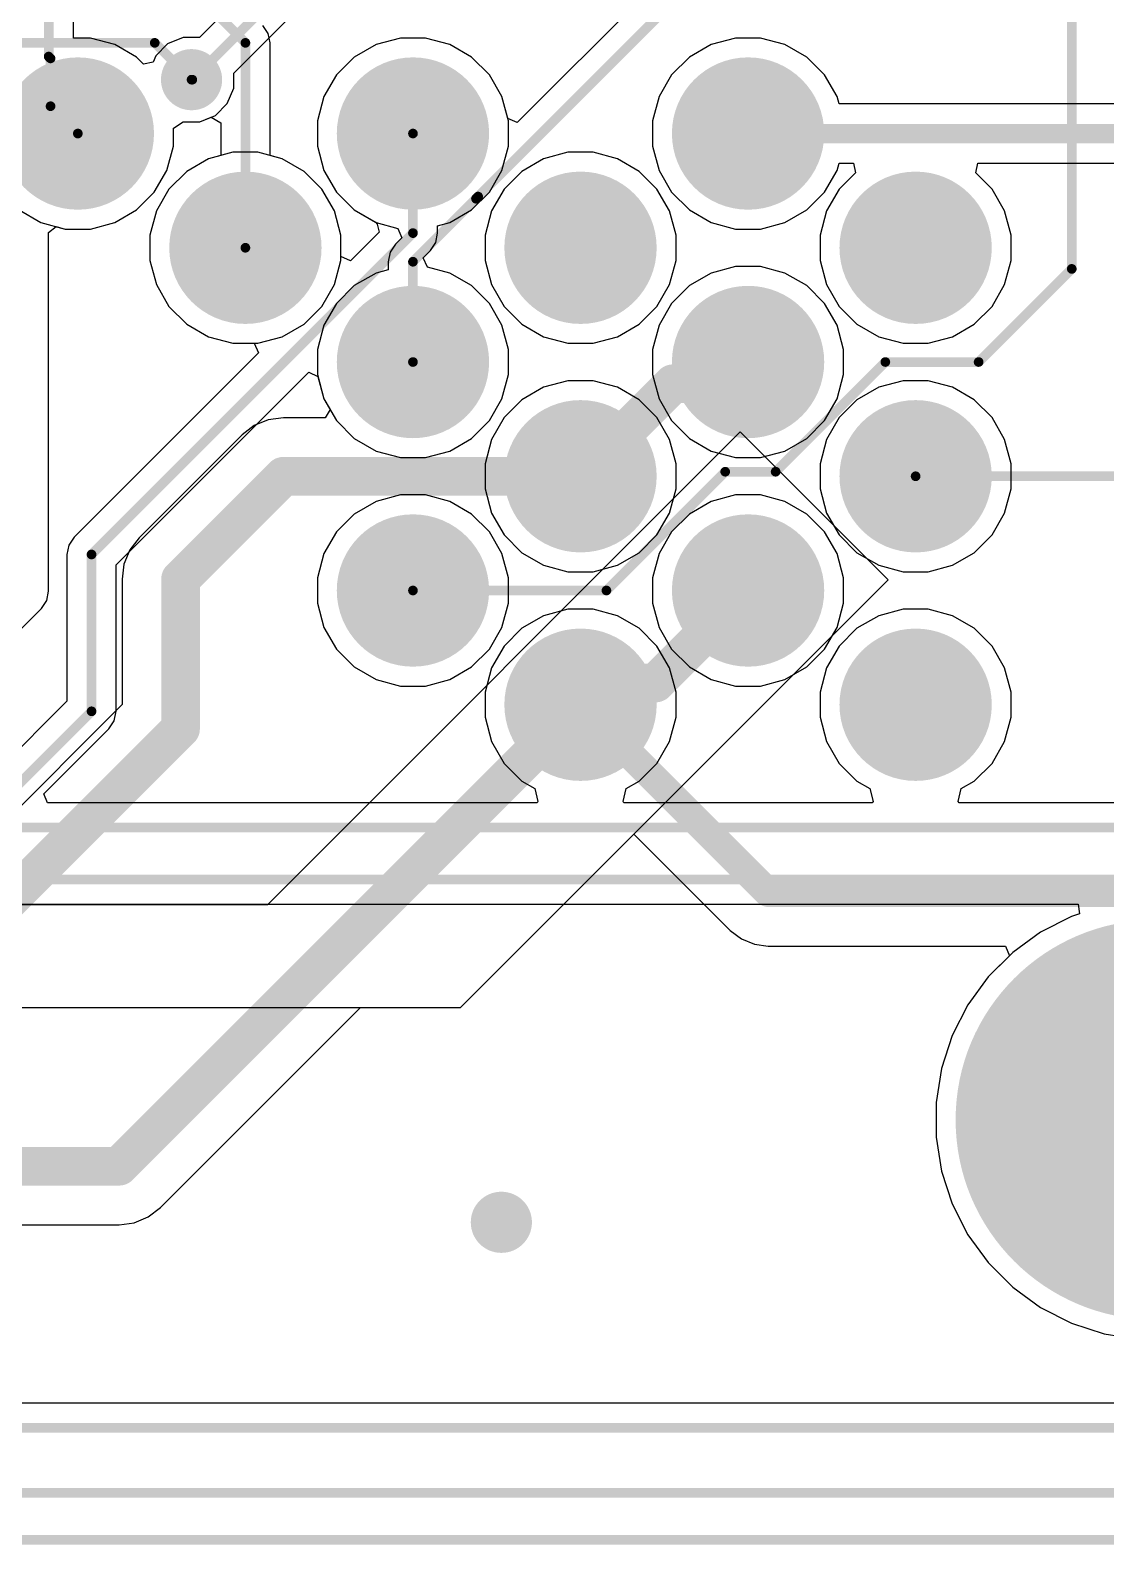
# Model space of a CAD drawing. Header units: millimetres. Extents: x -0.36 to 5.33, y -0.63 to 3.45.
# Drawn here: x 2.12 to 2.676, y 0.149 to 0.932 of the extents above; entities that cross this region are included whole.
import ezdxf

# ---------------------------------------------------------------- set-up
doc = ezdxf.new("R2010")
doc.units = ezdxf.units.MM
doc.header["$MEASUREMENT"] = 0
for name, color, linetype in [('BottomLayer', 5, 'Continuous'), ('BottomSolder', 6, 'Continuous'), ('MultiLayer', 9, 'Continuous'), ('PadHoleLayer', 156, 'Continuous'), ('TopLayer', 1, 'Continuous'), ('TopSolder', 216, 'Continuous'), ('ViaHoleLayer', 16, 'Continuous')]:
    doc.layers.add(name, color=color, linetype=linetype)

# ---------------------------------------------------------------- blocks, each defined once
blk = doc.blocks.new('1_1376430_8_1')
at = {"layer": 'BottomLayer'}
h = blk.add_hatch(color=5, dxfattribs=at)
edge = h.paths.add_edge_path()
edge.add_arc((-0.5137785, 0.1860233), 0.0393701, 0, 360)
h = blk.add_hatch(color=5, dxfattribs=at)
edge = h.paths.add_edge_path()
edge.add_arc((-0.3405505, 0.1860233), 0.0393701, 0, 360)
h = blk.add_hatch(color=5, dxfattribs=at)
edge = h.paths.add_edge_path()
edge.add_arc((-0.1673225, 0.1860233), 0.0393701, 0, 360)
h = blk.add_hatch(color=5, dxfattribs=at)
edge = h.paths.add_edge_path()
edge.add_arc((-0.4271645, 0.1269683), 0.0393701, 0, 360)
h = blk.add_hatch(color=5, dxfattribs=at)
edge = h.paths.add_edge_path()
edge.add_arc((-0.2539365, 0.1269683), 0.0393701, 0, 360)
h = blk.add_hatch(color=5, dxfattribs=at)
edge = h.paths.add_edge_path()
edge.add_arc((-0.0807085, 0.1269683), 0.0393701, 0, 360)
h = blk.add_hatch(color=5, dxfattribs=at)
edge = h.paths.add_edge_path()
edge.add_arc((-0.3405505, 0.0679133), 0.0393701, 0, 360)
h = blk.add_hatch(color=5, dxfattribs=at)
edge = h.paths.add_edge_path()
edge.add_arc((-0.1673225, 0.0679133), 0.0393701, 0, 360)
h = blk.add_hatch(color=5, dxfattribs=at)
edge = h.paths.add_edge_path()
edge.add_arc((-0.2539365, 0.0088583), 0.0393701, 0, 360)
h = blk.add_hatch(color=5, dxfattribs=at)
edge = h.paths.add_edge_path()
edge.add_arc((-0.0807085, 0.0088583), 0.0393701, 0, 360)
h = blk.add_hatch(color=5, dxfattribs=at)
edge = h.paths.add_edge_path()
edge.add_arc((-0.3405505, -0.0501967), 0.0393701, 0, 360)
h = blk.add_hatch(color=5, dxfattribs=at)
edge = h.paths.add_edge_path()
edge.add_arc((-0.1673225, -0.0501967), 0.0393701, 0, 360)
h = blk.add_hatch(color=5, dxfattribs=at)
edge = h.paths.add_edge_path()
edge.add_arc((-0.2539365, -0.1092517), 0.0393701, 0, 360)
h = blk.add_hatch(color=5, dxfattribs=at)
edge = h.paths.add_edge_path()
edge.add_arc((-0.0807085, -0.1092517), 0.0393701, 0, 360)
h = blk.add_hatch(color=5, dxfattribs=at)
edge = h.paths.add_edge_path()
edge.add_arc((0.043307, -0.3238182), 0.1033462, 0, 360)
at = {"layer": 'BottomSolder'}
h = blk.add_hatch(color=6, dxfattribs=at)
edge = h.paths.add_edge_path()
edge.add_arc((-0.5137785, 0.1860233), 0.0393701, 0, 360)
h = blk.add_hatch(color=6, dxfattribs=at)
edge = h.paths.add_edge_path()
edge.add_arc((-0.3405505, 0.1860233), 0.0393701, 0, 360)
h = blk.add_hatch(color=6, dxfattribs=at)
edge = h.paths.add_edge_path()
edge.add_arc((-0.1673225, 0.1860233), 0.0393701, 0, 360)
h = blk.add_hatch(color=6, dxfattribs=at)
edge = h.paths.add_edge_path()
edge.add_arc((-0.4271645, 0.1269683), 0.0393701, 0, 360)
h = blk.add_hatch(color=6, dxfattribs=at)
edge = h.paths.add_edge_path()
edge.add_arc((-0.2539365, 0.1269683), 0.0393701, 0, 360)
h = blk.add_hatch(color=6, dxfattribs=at)
edge = h.paths.add_edge_path()
edge.add_arc((-0.0807085, 0.1269683), 0.0393701, 0, 360)
h = blk.add_hatch(color=6, dxfattribs=at)
edge = h.paths.add_edge_path()
edge.add_arc((-0.3405505, 0.0679133), 0.0393701, 0, 360)
h = blk.add_hatch(color=6, dxfattribs=at)
edge = h.paths.add_edge_path()
edge.add_arc((-0.1673225, 0.0679133), 0.0393701, 0, 360)
h = blk.add_hatch(color=6, dxfattribs=at)
edge = h.paths.add_edge_path()
edge.add_arc((-0.2539365, 0.0088583), 0.0393701, 0, 360)
h = blk.add_hatch(color=6, dxfattribs=at)
edge = h.paths.add_edge_path()
edge.add_arc((-0.0807085, 0.0088583), 0.0393701, 0, 360)
h = blk.add_hatch(color=6, dxfattribs=at)
edge = h.paths.add_edge_path()
edge.add_arc((-0.3405505, -0.0501967), 0.0393701, 0, 360)
h = blk.add_hatch(color=6, dxfattribs=at)
edge = h.paths.add_edge_path()
edge.add_arc((-0.1673225, -0.0501967), 0.0393701, 0, 360)
h = blk.add_hatch(color=6, dxfattribs=at)
edge = h.paths.add_edge_path()
edge.add_arc((-0.2539365, -0.1092517), 0.0393701, 0, 360)
h = blk.add_hatch(color=6, dxfattribs=at)
edge = h.paths.add_edge_path()
edge.add_arc((-0.0807085, -0.1092517), 0.0393701, 0, 360)
h = blk.add_hatch(color=6, dxfattribs=at)
edge = h.paths.add_edge_path()
edge.add_arc((0.043307, -0.3238182), 0.1033462, 0, 360)
at = {"layer": 'MultiLayer'}
h = blk.add_hatch(color=9, dxfattribs=at)
edge = h.paths.add_edge_path()
edge.add_arc((-0.5137785, 0.1860233), 0.0393701, 0, 360)
h = blk.add_hatch(color=9, dxfattribs=at)
edge = h.paths.add_edge_path()
edge.add_arc((-0.3405505, 0.1860233), 0.0393701, 0, 360)
h = blk.add_hatch(color=9, dxfattribs=at)
edge = h.paths.add_edge_path()
edge.add_arc((-0.1673225, 0.1860233), 0.0393701, 0, 360)
h = blk.add_hatch(color=9, dxfattribs=at)
edge = h.paths.add_edge_path()
edge.add_arc((-0.4271645, 0.1269683), 0.0393701, 0, 360)
h = blk.add_hatch(color=9, dxfattribs=at)
edge = h.paths.add_edge_path()
edge.add_arc((-0.2539365, 0.1269683), 0.0393701, 0, 360)
h = blk.add_hatch(color=9, dxfattribs=at)
edge = h.paths.add_edge_path()
edge.add_arc((-0.0807085, 0.1269683), 0.0393701, 0, 360)
h = blk.add_hatch(color=9, dxfattribs=at)
edge = h.paths.add_edge_path()
edge.add_arc((-0.3405505, 0.0679133), 0.0393701, 0, 360)
h = blk.add_hatch(color=9, dxfattribs=at)
edge = h.paths.add_edge_path()
edge.add_arc((-0.1673225, 0.0679133), 0.0393701, 0, 360)
h = blk.add_hatch(color=9, dxfattribs=at)
edge = h.paths.add_edge_path()
edge.add_arc((-0.2539365, 0.0088583), 0.0393701, 0, 360)
h = blk.add_hatch(color=9, dxfattribs=at)
edge = h.paths.add_edge_path()
edge.add_arc((-0.0807085, 0.0088583), 0.0393701, 0, 360)
h = blk.add_hatch(color=9, dxfattribs=at)
edge = h.paths.add_edge_path()
edge.add_arc((-0.3405505, -0.0501967), 0.0393701, 0, 360)
h = blk.add_hatch(color=9, dxfattribs=at)
edge = h.paths.add_edge_path()
edge.add_arc((-0.1673225, -0.0501967), 0.0393701, 0, 360)
h = blk.add_hatch(color=9, dxfattribs=at)
edge = h.paths.add_edge_path()
edge.add_arc((-0.2539365, -0.1092517), 0.0393701, 0, 360)
h = blk.add_hatch(color=9, dxfattribs=at)
edge = h.paths.add_edge_path()
edge.add_arc((-0.0807085, -0.1092517), 0.0393701, 0, 360)
h = blk.add_hatch(color=9, dxfattribs=at)
edge = h.paths.add_edge_path()
edge.add_arc((0.043307, -0.3238182), 0.1033462, 0, 360)
at = {"layer": 'PadHoleLayer'}
h = blk.add_hatch(color=156, dxfattribs=at)
edge = h.paths.add_edge_path()
edge.add_arc((-0.5137785, 0.1860233), 0.0238189, 0, 360)
h = blk.add_hatch(color=156, dxfattribs=at)
edge = h.paths.add_edge_path()
edge.add_arc((-0.3405505, 0.1860233), 0.0238189, 0, 360)
h = blk.add_hatch(color=156, dxfattribs=at)
edge = h.paths.add_edge_path()
edge.add_arc((-0.1673225, 0.1860233), 0.0238189, 0, 360)
h = blk.add_hatch(color=156, dxfattribs=at)
edge = h.paths.add_edge_path()
edge.add_arc((-0.4271645, 0.1269683), 0.0238189, 0, 360)
h = blk.add_hatch(color=156, dxfattribs=at)
edge = h.paths.add_edge_path()
edge.add_arc((-0.2539365, 0.1269683), 0.0238189, 0, 360)
h = blk.add_hatch(color=156, dxfattribs=at)
edge = h.paths.add_edge_path()
edge.add_arc((-0.0807085, 0.1269683), 0.0238189, 0, 360)
h = blk.add_hatch(color=156, dxfattribs=at)
edge = h.paths.add_edge_path()
edge.add_arc((-0.3405505, 0.0679133), 0.0238189, 0, 360)
h = blk.add_hatch(color=156, dxfattribs=at)
edge = h.paths.add_edge_path()
edge.add_arc((-0.1673225, 0.0679133), 0.0238189, 0, 360)
h = blk.add_hatch(color=156, dxfattribs=at)
edge = h.paths.add_edge_path()
edge.add_arc((-0.2539365, 0.0088583), 0.0238189, 0, 360)
h = blk.add_hatch(color=156, dxfattribs=at)
edge = h.paths.add_edge_path()
edge.add_arc((-0.0807085, 0.0088583), 0.0238189, 0, 360)
h = blk.add_hatch(color=156, dxfattribs=at)
edge = h.paths.add_edge_path()
edge.add_arc((-0.3405505, -0.0501967), 0.0238189, 0, 360)
h = blk.add_hatch(color=156, dxfattribs=at)
edge = h.paths.add_edge_path()
edge.add_arc((-0.1673225, -0.0501967), 0.0238189, 0, 360)
h = blk.add_hatch(color=156, dxfattribs=at)
edge = h.paths.add_edge_path()
edge.add_arc((-0.2539365, -0.1092517), 0.0238189, 0, 360)
h = blk.add_hatch(color=156, dxfattribs=at)
edge = h.paths.add_edge_path()
edge.add_arc((-0.0807085, -0.1092517), 0.0238189, 0, 360)
h = blk.add_hatch(color=156, dxfattribs=at)
edge = h.paths.add_edge_path()
edge.add_arc((0.043307, -0.3238182), 0.0688975, 0, 360)
at = {"layer": 'TopLayer'}
h = blk.add_hatch(color=1, dxfattribs=at)
edge = h.paths.add_edge_path()
edge.add_arc((-0.5137785, 0.1860233), 0.0393701, 0, 360)
h = blk.add_hatch(color=1, dxfattribs=at)
edge = h.paths.add_edge_path()
edge.add_arc((-0.3405505, 0.1860233), 0.0393701, 0, 360)
h = blk.add_hatch(color=1, dxfattribs=at)
edge = h.paths.add_edge_path()
edge.add_arc((-0.1673225, 0.1860233), 0.0393701, 0, 360)
h = blk.add_hatch(color=1, dxfattribs=at)
edge = h.paths.add_edge_path()
edge.add_arc((-0.4271645, 0.1269683), 0.0393701, 0, 360)
h = blk.add_hatch(color=1, dxfattribs=at)
edge = h.paths.add_edge_path()
edge.add_arc((-0.2539365, 0.1269683), 0.0393701, 0, 360)
h = blk.add_hatch(color=1, dxfattribs=at)
edge = h.paths.add_edge_path()
edge.add_arc((-0.0807085, 0.1269683), 0.0393701, 0, 360)
h = blk.add_hatch(color=1, dxfattribs=at)
edge = h.paths.add_edge_path()
edge.add_arc((-0.3405505, 0.0679133), 0.0393701, 0, 360)
h = blk.add_hatch(color=1, dxfattribs=at)
edge = h.paths.add_edge_path()
edge.add_arc((-0.1673225, 0.0679133), 0.0393701, 0, 360)
h = blk.add_hatch(color=1, dxfattribs=at)
edge = h.paths.add_edge_path()
edge.add_arc((-0.2539365, 0.0088583), 0.0393701, 0, 360)
h = blk.add_hatch(color=1, dxfattribs=at)
edge = h.paths.add_edge_path()
edge.add_arc((-0.0807085, 0.0088583), 0.0393701, 0, 360)
h = blk.add_hatch(color=1, dxfattribs=at)
edge = h.paths.add_edge_path()
edge.add_arc((-0.3405505, -0.0501967), 0.0393701, 0, 360)
h = blk.add_hatch(color=1, dxfattribs=at)
edge = h.paths.add_edge_path()
edge.add_arc((-0.1673225, -0.0501967), 0.0393701, 0, 360)
h = blk.add_hatch(color=1, dxfattribs=at)
edge = h.paths.add_edge_path()
edge.add_arc((-0.2539365, -0.1092517), 0.0393701, 0, 360)
h = blk.add_hatch(color=1, dxfattribs=at)
edge = h.paths.add_edge_path()
edge.add_arc((-0.0807085, -0.1092517), 0.0393701, 0, 360)
h = blk.add_hatch(color=1, dxfattribs=at)
edge = h.paths.add_edge_path()
edge.add_arc((0.043307, -0.3238182), 0.1033462, 0, 360)
at = {"layer": 'TopSolder'}
h = blk.add_hatch(color=216, dxfattribs=at)
edge = h.paths.add_edge_path()
edge.add_arc((-0.5137785, 0.1860233), 0.0393701, 0, 360)
h = blk.add_hatch(color=216, dxfattribs=at)
edge = h.paths.add_edge_path()
edge.add_arc((-0.3405505, 0.1860233), 0.0393701, 0, 360)
h = blk.add_hatch(color=216, dxfattribs=at)
edge = h.paths.add_edge_path()
edge.add_arc((-0.1673225, 0.1860233), 0.0393701, 0, 360)
h = blk.add_hatch(color=216, dxfattribs=at)
edge = h.paths.add_edge_path()
edge.add_arc((-0.4271645, 0.1269683), 0.0393701, 0, 360)
h = blk.add_hatch(color=216, dxfattribs=at)
edge = h.paths.add_edge_path()
edge.add_arc((-0.2539365, 0.1269683), 0.0393701, 0, 360)
h = blk.add_hatch(color=216, dxfattribs=at)
edge = h.paths.add_edge_path()
edge.add_arc((-0.0807085, 0.1269683), 0.0393701, 0, 360)
h = blk.add_hatch(color=216, dxfattribs=at)
edge = h.paths.add_edge_path()
edge.add_arc((-0.3405505, 0.0679133), 0.0393701, 0, 360)
h = blk.add_hatch(color=216, dxfattribs=at)
edge = h.paths.add_edge_path()
edge.add_arc((-0.1673225, 0.0679133), 0.0393701, 0, 360)
h = blk.add_hatch(color=216, dxfattribs=at)
edge = h.paths.add_edge_path()
edge.add_arc((-0.2539365, 0.0088583), 0.0393701, 0, 360)
h = blk.add_hatch(color=216, dxfattribs=at)
edge = h.paths.add_edge_path()
edge.add_arc((-0.0807085, 0.0088583), 0.0393701, 0, 360)
h = blk.add_hatch(color=216, dxfattribs=at)
edge = h.paths.add_edge_path()
edge.add_arc((-0.3405505, -0.0501967), 0.0393701, 0, 360)
h = blk.add_hatch(color=216, dxfattribs=at)
edge = h.paths.add_edge_path()
edge.add_arc((-0.1673225, -0.0501967), 0.0393701, 0, 360)
h = blk.add_hatch(color=216, dxfattribs=at)
edge = h.paths.add_edge_path()
edge.add_arc((-0.2539365, -0.1092517), 0.0393701, 0, 360)
h = blk.add_hatch(color=216, dxfattribs=at)
edge = h.paths.add_edge_path()
edge.add_arc((-0.0807085, -0.1092517), 0.0393701, 0, 360)
h = blk.add_hatch(color=216, dxfattribs=at)
edge = h.paths.add_edge_path()
edge.add_arc((0.043307, -0.3238182), 0.1033462, 0, 360)

msp = doc.modelspace()

# ---------------------------------------------------------------- hatches: boundary and pattern name
at = {"layer": 'BottomLayer'}
h = msp.add_hatch(color=5, dxfattribs=at)
edge = h.paths.add_edge_path()
edge.add_arc((2.2038471, 0.9066568), 0.011811, 0, 360)
h = msp.add_hatch(color=5, dxfattribs=at)
edge = h.paths.add_edge_path()
edge.add_arc((2.364, 0.316), 0.011811, 0, 360)
at = {"layer": 'BottomSolder'}
h = msp.add_hatch(color=6, dxfattribs=at)
edge = h.paths.add_edge_path()
edge.add_arc((2.2038471, 0.9066568), 0.015811, 0, 360)
h = msp.add_hatch(color=6, dxfattribs=at)
edge = h.paths.add_edge_path()
edge.add_arc((2.364, 0.316), 0.015811, 0, 360)
at = {"layer": 'TopLayer'}
h = msp.add_hatch(color=1, dxfattribs=at)
edge = h.paths.add_edge_path()
edge.add_arc((2.2038471, 0.9066568), 0.011811, 0, 360)
h = msp.add_hatch(color=1, dxfattribs=at)
edge = h.paths.add_edge_path()
edge.add_arc((2.364, 0.316), 0.011811, 0, 360)
at = {"layer": 'TopSolder'}
h = msp.add_hatch(color=216, dxfattribs=at)
edge = h.paths.add_edge_path()
edge.add_arc((2.2038471, 0.9066568), 0.015811, 0, 360)
h = msp.add_hatch(color=216, dxfattribs=at)
edge = h.paths.add_edge_path()
edge.add_arc((2.364, 0.316), 0.015811, 0, 360)
at = {"layer": 'ViaHoleLayer'}
h = msp.add_hatch(color=16, dxfattribs=at)
edge = h.paths.add_edge_path()
edge.add_arc((2.2038471, 0.9066568), 0.0059055, 0, 360)
h = msp.add_hatch(color=16, dxfattribs=at)
edge = h.paths.add_edge_path()
edge.add_arc((2.364, 0.316), 0.0059055, 0, 360)

# ---------------------------------------------------------------- linework, layer by layer
at = {"layer": 'BottomLayer'}
for p, q in [((2.3672551, 1.0876839), (2.208039, 0.9284678)), ((2.2256581, 0.9100389), (2.389012, 1.0733928)), ((2.1427449, 0.928188), (2.1427449, 0.987254)), ((2.1515717, 0.928188), (2.1427449, 0.928188)), ((2.1641281, 0.9248235), (2.1515717, 0.928188)), ((2.1753859, 0.9183238), (2.1641281, 0.9248235)), ((2.1914922, 0.9251473), (2.1853566, 0.9190117)), ((2.1995086, 0.9284678), (2.1914922, 0.9251473)), ((2.208039, 0.9284678), (2.1995086, 0.9284678)), ((2.2992439, 0.9248235), (2.2879861, 0.9183238)), ((2.3118003, 0.928188), (2.2992439, 0.9248235)), ((2.3247997, 0.928188), (2.3118003, 0.928188)), ((2.3373561, 0.9248235), (2.3247997, 0.928188)), ((2.3486139, 0.9183238), (2.3373561, 0.9248235)), ((2.4724719, 0.9248235), (2.4612141, 0.9183238)), ((2.4850283, 0.928188), (2.4724719, 0.9248235)), ((2.4980277, 0.928188), (2.4850283, 0.928188)), ((2.5105841, 0.9248235), (2.4980277, 0.928188)), ((2.5218419, 0.9183238), (2.5105841, 0.9248235)), ((2.1790528, 0.9146569), (2.1753859, 0.9183238)), ((2.1853566, 0.9190117), (2.1839568, 0.9156323)), ((2.2879861, 0.9183238), (2.2787941, 0.9091318)), ((2.3578059, 0.9091318), (2.3486139, 0.9183238)), ((2.4612141, 0.9183238), (2.4520221, 0.9091318)), ((2.5310339, 0.9091318), (2.5218419, 0.9183238)), ((2.1839568, 0.9156323), (2.1790528, 0.9146569)), ((2.2256581, 0.9023183), (2.2256581, 0.9100389)), ((2.2787941, 0.9091318), (2.2722944, 0.897874)), ((2.3643056, 0.897874), (2.3578059, 0.9091318)), ((2.4520221, 0.9091318), (2.4455224, 0.897874)), ((2.5375336, 0.897874), (2.5310339, 0.9091318)), ((2.2223376, 0.8943019), (2.2256581, 0.9023183)), ((2.216202, 0.8881663), (2.2223376, 0.8943019)), ((2.2722944, 0.897874), (2.2689299, 0.8853176)), ((2.3676701, 0.8853176), (2.3643056, 0.897874)), ((2.4455224, 0.897874), (2.4421579, 0.8853176)), ((2.5385417, 0.8941118), (2.5375336, 0.897874)), ((2.691439, 0.8941118), (2.5385417, 0.8941118)), ((2.1944421, 0.8815324), (2.1994422, 0.8848733)), ((2.1994422, 0.8848733), (2.1995086, 0.8848458)), ((2.1995086, 0.8848458), (2.2081856, 0.8848458)), ((2.2081856, 0.8848458), (2.216202, 0.8881663)), ((2.2689299, 0.8853176), (2.2689299, 0.8723182)), ((2.3676701, 0.8723182), (2.3676701, 0.8853176)), ((2.4421579, 0.8853176), (2.4421579, 0.8723182)), ((2.1944421, 0.8723182), (2.1944421, 0.8815324)), ((2.1910776, 0.8597618), (2.1944421, 0.8723182)), ((2.2251863, 0.869133), (2.2126299, 0.8657685)), ((2.2381857, 0.869133), (2.2251863, 0.869133)), ((2.2507421, 0.8657685), (2.2381857, 0.869133)), ((2.2689299, 0.8723182), (2.2722944, 0.8597618)), ((2.3643056, 0.8597618), (2.3676701, 0.8723182)), ((2.3984143, 0.869133), (2.3858579, 0.8657685)), ((2.4114137, 0.869133), (2.3984143, 0.869133)), ((2.4239701, 0.8657685), (2.4114137, 0.869133)), ((2.4421579, 0.8723182), (2.4455224, 0.8597618)), ((2.2126299, 0.8657685), (2.2013721, 0.8592688)), ((2.2619999, 0.8592688), (2.2507421, 0.8657685)), ((2.3858579, 0.8657685), (2.3746001, 0.8592688)), ((2.4352279, 0.8592688), (2.4239701, 0.8657685)), ((2.5375336, 0.8597618), (2.5385417, 0.863524)), ((2.5385417, 0.863524), (2.5460299, 0.863524)), ((2.5460299, 0.863524), (2.5470833, 0.858524)), ((2.6092007, 0.858524), (2.6102541, 0.863524)), ((2.6102541, 0.863524), (2.7933015, 0.863524)), ((2.1845779, 0.848504), (2.1910776, 0.8597618)), ((2.2013721, 0.8592688), (2.1921801, 0.8500768)), ((2.2711919, 0.8500768), (2.2619999, 0.8592688)), ((2.2722944, 0.8597618), (2.2787941, 0.848504)), ((2.3578059, 0.848504), (2.3643056, 0.8597618)), ((2.3746001, 0.8592688), (2.3654081, 0.8500768)), ((2.4444199, 0.8500768), (2.4352279, 0.8592688)), ((2.4455224, 0.8597618), (2.4520221, 0.848504)), ((2.5310339, 0.848504), (2.5375336, 0.8597618)), ((2.5470833, 0.858524), (2.5386361, 0.8500768)), ((2.6176479, 0.8500768), (2.6092007, 0.858524)), ((2.1753859, 0.839312), (2.1845779, 0.848504)), ((2.1921801, 0.8500768), (2.1856804, 0.838819)), ((2.2776916, 0.838819), (2.2711919, 0.8500768)), ((2.2787941, 0.848504), (2.2879861, 0.839312)), ((2.3486139, 0.839312), (2.3578059, 0.848504)), ((2.3654081, 0.8500768), (2.3589084, 0.838819)), ((2.4509196, 0.838819), (2.4444199, 0.8500768)), ((2.4520221, 0.848504), (2.4612141, 0.839312)), ((2.5218419, 0.839312), (2.5310339, 0.848504)), ((2.5386361, 0.8500768), (2.5321364, 0.838819)), ((2.6241476, 0.838819), (2.6176479, 0.8500768)), ((2.1147581, 0.839312), (2.1260159, 0.8328123)), ((2.1641281, 0.8328123), (2.1753859, 0.839312)), ((2.1856804, 0.838819), (2.1823159, 0.8262626)), ((2.2810561, 0.8262626), (2.2776916, 0.838819)), ((2.2879861, 0.839312), (2.2988738, 0.833026)), ((2.3373561, 0.8328123), (2.3486139, 0.839312)), ((2.3589084, 0.838819), (2.3555439, 0.8262626)), ((2.4542841, 0.8262626), (2.4509196, 0.838819)), ((2.4612141, 0.839312), (2.4724719, 0.8328123)), ((2.5105841, 0.8328123), (2.5218419, 0.839312)), ((2.5321364, 0.838819), (2.5287719, 0.8262626)), ((2.6275121, 0.8262626), (2.6241476, 0.838819)), ((2.1260159, 0.8328123), (2.1385723, 0.8294478)), ((2.1515717, 0.8294478), (2.1641281, 0.8328123)), ((2.2988738, 0.833026), (2.2997242, 0.8320127)), ((2.2997242, 0.8320127), (2.3008247, 0.8279058)), ((2.3310449, 0.8311212), (2.3373561, 0.8328123)), ((2.3310449, 0.8273571), (2.3310449, 0.8311212)), ((2.4724719, 0.8328123), (2.4850283, 0.8294478)), ((2.4980277, 0.8294478), (2.5105841, 0.8328123)), ((2.1385723, 0.8294478), (2.1515717, 0.8294478)), ((2.1823159, 0.8262626), (2.1823159, 0.8132632)), ((2.2810561, 0.8152083), (2.2810561, 0.8262626)), ((2.3008247, 0.8279058), (2.285967, 0.8130481)), ((2.327312, 0.8183451), (2.3300748, 0.8224798)), ((2.3300748, 0.8224798), (2.3310449, 0.8273571)), ((2.3555439, 0.8262626), (2.3555439, 0.8132632)), ((2.4542841, 0.8132632), (2.4542841, 0.8262626)), ((2.4850283, 0.8294478), (2.4980277, 0.8294478)), ((2.5287719, 0.8262626), (2.5287719, 0.8132632)), ((2.6275121, 0.8132632), (2.6275121, 0.8262626)), ((2.285967, 0.8130481), (2.2810561, 0.8152083)), ((2.3235381, 0.8145712), (2.327312, 0.8183451)), ((2.3258379, 0.8097998), (2.3235381, 0.8145712)), ((2.1823159, 0.8132632), (2.1856804, 0.8007068)), ((2.3373561, 0.8067135), (2.3258379, 0.8097998)), ((2.3486139, 0.8002138), (2.3373561, 0.8067135)), ((2.3555439, 0.8132632), (2.3589084, 0.8007068)), ((2.4509196, 0.8007068), (2.4542841, 0.8132632)), ((2.4724719, 0.8067135), (2.4612141, 0.8002138)), ((2.4850283, 0.810078), (2.4724719, 0.8067135)), ((2.4980277, 0.810078), (2.4850283, 0.810078)), ((2.5105841, 0.8067135), (2.4980277, 0.810078)), ((2.5218419, 0.8002138), (2.5105841, 0.8067135)), ((2.5287719, 0.8132632), (2.5321364, 0.8007068)), ((2.6241476, 0.8007068), (2.6275121, 0.8132632)), ((2.1856804, 0.8007068), (2.1921801, 0.789449)), ((2.3578059, 0.7910218), (2.3486139, 0.8002138)), ((2.3589084, 0.8007068), (2.3654081, 0.789449)), ((2.4444199, 0.789449), (2.4509196, 0.8007068)), ((2.4612141, 0.8002138), (2.4520221, 0.7910218)), ((2.5310339, 0.7910218), (2.5218419, 0.8002138)), ((2.5321364, 0.8007068), (2.5386361, 0.789449)), ((2.6176479, 0.789449), (2.6241476, 0.8007068)), ((2.3643056, 0.779764), (2.3578059, 0.7910218)), ((2.4520221, 0.7910218), (2.4455224, 0.779764)), ((2.5375336, 0.779764), (2.5310339, 0.7910218)), ((2.1921801, 0.789449), (2.2013721, 0.780257)), ((2.3654081, 0.789449), (2.3746001, 0.780257)), ((2.4352279, 0.780257), (2.4444199, 0.789449)), ((2.5386361, 0.789449), (2.5478281, 0.780257)), ((2.6084559, 0.780257), (2.6176479, 0.789449)), ((2.2013721, 0.780257), (2.2126299, 0.7737573)), ((2.3676701, 0.7672076), (2.3643056, 0.779764)), ((2.3746001, 0.780257), (2.3858579, 0.7737573)), ((2.4239701, 0.7737573), (2.4352279, 0.780257)), ((2.4455224, 0.779764), (2.4421579, 0.7672076)), ((2.5408981, 0.7672076), (2.5375336, 0.779764)), ((2.5478281, 0.780257), (2.5590859, 0.7737573)), ((2.5971981, 0.7737573), (2.6084559, 0.780257)), ((2.2126299, 0.7737573), (2.2251863, 0.7703928)), ((2.2251863, 0.7703928), (2.2362406, 0.7703928)), ((2.2362406, 0.7703928), (2.2384008, 0.7654819)), ((2.3676701, 0.7542082), (2.3676701, 0.7672076)), ((2.3858579, 0.7737573), (2.3984143, 0.7703928)), ((2.3984143, 0.7703928), (2.4114137, 0.7703928)), ((2.4114137, 0.7703928), (2.4239701, 0.7737573)), ((2.4421579, 0.7672076), (2.4421579, 0.7542082)), ((2.5408981, 0.7542082), (2.5408981, 0.7672076)), ((2.5590859, 0.7737573), (2.5716423, 0.7703928)), ((2.5716423, 0.7703928), (2.5846417, 0.7703928)), ((2.5846417, 0.7703928), (2.5971981, 0.7737573)), ((2.2384008, 0.7654819), (2.1431455, 0.6702266)), ((2.1649024, 0.6559355), (2.2644367, 0.7554698)), ((2.2644367, 0.7554698), (2.2692081, 0.75317)), ((2.2692081, 0.75317), (2.2722944, 0.7416518)), ((2.3643056, 0.7416518), (2.3676701, 0.7542082)), ((2.4421579, 0.7542082), (2.4455224, 0.7416518)), ((2.5375336, 0.7416518), (2.5408981, 0.7542082)), ((2.3858579, 0.7476585), (2.3746001, 0.7411588)), ((2.3984143, 0.751023), (2.3858579, 0.7476585)), ((2.4114137, 0.751023), (2.3984143, 0.751023)), ((2.4239701, 0.7476585), (2.4114137, 0.751023)), ((2.4352279, 0.7411588), (2.4239701, 0.7476585)), ((2.5590859, 0.7476585), (2.5478281, 0.7411588)), ((2.5716423, 0.751023), (2.5590859, 0.7476585)), ((2.5846417, 0.751023), (2.5716423, 0.751023)), ((2.5971981, 0.7476585), (2.5846417, 0.751023)), ((2.6084559, 0.7411588), (2.5971981, 0.7476585)), ((2.2722944, 0.7416518), (2.2787941, 0.730394)), ((2.3578059, 0.730394), (2.3643056, 0.7416518)), ((2.3746001, 0.7411588), (2.3654081, 0.7319668)), ((2.4444199, 0.7319668), (2.4352279, 0.7411588)), ((2.4455224, 0.7416518), (2.4520221, 0.730394)), ((2.5310339, 0.730394), (2.5375336, 0.7416518)), ((2.5478281, 0.7411588), (2.5386361, 0.7319668)), ((2.6176479, 0.7319668), (2.6084559, 0.7411588)), ((2.2787941, 0.730394), (2.2879861, 0.721202)), ((2.3486139, 0.721202), (2.3578059, 0.730394)), ((2.3654081, 0.7319668), (2.3589084, 0.720709)), ((2.4509196, 0.720709), (2.4444199, 0.7319668)), ((2.4520221, 0.730394), (2.4612141, 0.721202)), ((2.5218419, 0.721202), (2.5310339, 0.730394)), ((2.5386361, 0.7319668), (2.5321364, 0.720709)), ((2.6241476, 0.720709), (2.6176479, 0.7319668)), ((2.2879861, 0.721202), (2.2992439, 0.7147023)), ((2.3373561, 0.7147023), (2.3486139, 0.721202)), ((2.3589084, 0.720709), (2.3555439, 0.7081526)), ((2.4542841, 0.7081526), (2.4509196, 0.720709)), ((2.4612141, 0.721202), (2.4724719, 0.7147023)), ((2.5105841, 0.7147023), (2.5218419, 0.721202)), ((2.5321364, 0.720709), (2.5287719, 0.7081526)), ((2.6275121, 0.7081526), (2.6241476, 0.720709)), ((2.2992439, 0.7147023), (2.3118003, 0.7113378)), ((2.3247997, 0.7113378), (2.3373561, 0.7147023)), ((2.4724719, 0.7147023), (2.4850283, 0.7113378)), ((2.4980277, 0.7113378), (2.5105841, 0.7147023)), ((2.3118003, 0.7113378), (2.3247997, 0.7113378)), ((2.3555439, 0.7081526), (2.3555439, 0.6951532)), ((2.4542841, 0.6951532), (2.4542841, 0.7081526)), ((2.4850283, 0.7113378), (2.4980277, 0.7113378)), ((2.5287719, 0.7081526), (2.5287719, 0.6951532)), ((2.6275121, 0.6951532), (2.6275121, 0.7081526)), ((2.3118003, 0.691968), (2.2992439, 0.6886035)), ((2.3247997, 0.691968), (2.3118003, 0.691968)), ((2.3373561, 0.6886035), (2.3247997, 0.691968)), ((2.3555439, 0.6951532), (2.3589084, 0.6825968)), ((2.4509196, 0.6825968), (2.4542841, 0.6951532)), ((2.4850283, 0.691968), (2.4724719, 0.6886035)), ((2.4980277, 0.691968), (2.4850283, 0.691968)), ((2.5105841, 0.6886035), (2.4980277, 0.691968)), ((2.5287719, 0.6951532), (2.5321364, 0.6825968)), ((2.6241476, 0.6825968), (2.6275121, 0.6951532)), ((2.2879861, 0.6821038), (2.2787941, 0.6729118)), ((2.2992439, 0.6886035), (2.2879861, 0.6821038)), ((2.3486139, 0.6821038), (2.3373561, 0.6886035)), ((2.3578059, 0.6729118), (2.3486139, 0.6821038)), ((2.3589084, 0.6825968), (2.3654081, 0.671339)), ((2.4444199, 0.671339), (2.4509196, 0.6825968)), ((2.4612141, 0.6821038), (2.4520221, 0.6729118)), ((2.4724719, 0.6886035), (2.4612141, 0.6821038)), ((2.5218419, 0.6821038), (2.5105841, 0.6886035)), ((2.5310339, 0.6729118), (2.5218419, 0.6821038)), ((2.5321364, 0.6825968), (2.5386361, 0.671339)), ((2.6176479, 0.671339), (2.6241476, 0.6825968)), ((2.1403827, 0.6660919), (2.1394126, 0.6612146)), ((2.1431455, 0.6702266), (2.1403827, 0.6660919)), ((2.2787941, 0.6729118), (2.2722944, 0.661654)), ((2.3643056, 0.661654), (2.3578059, 0.6729118)), ((2.3654081, 0.671339), (2.3746001, 0.662147)), ((2.4352279, 0.662147), (2.4444199, 0.671339)), ((2.4520221, 0.6729118), (2.4455224, 0.661654)), ((2.5375336, 0.661654), (2.5310339, 0.6729118)), ((2.5386361, 0.671339), (2.5478281, 0.662147)), ((2.6084559, 0.662147), (2.6176479, 0.671339)), ((2.1394126, 0.6612146), (2.1394126, 0.5854286)), ((2.2722944, 0.661654), (2.2689299, 0.6490976)), ((2.3676701, 0.6490976), (2.3643056, 0.661654)), ((2.3746001, 0.662147), (2.3858579, 0.6556473)), ((2.4239701, 0.6556473), (2.4352279, 0.662147)), ((2.4455224, 0.661654), (2.4421579, 0.6490976)), ((2.5408981, 0.6490976), (2.5375336, 0.661654)), ((2.5478281, 0.662147), (2.5590859, 0.6556473)), ((2.5971981, 0.6556473), (2.6084559, 0.662147)), ((2.1649024, 0.5801495), (2.1649024, 0.6559355)), ((2.3858579, 0.6556473), (2.3984143, 0.6522828)), ((2.3984143, 0.6522828), (2.4114137, 0.6522828)), ((2.4114137, 0.6522828), (2.4239701, 0.6556473)), ((2.5590859, 0.6556473), (2.5716423, 0.6522828)), ((2.5716423, 0.6522828), (2.5846417, 0.6522828)), ((2.5846417, 0.6522828), (2.5971981, 0.6556473)), ((2.2689299, 0.6490976), (2.2689299, 0.6360982)), ((2.3676701, 0.6360982), (2.3676701, 0.6490976)), ((2.4421579, 0.6490976), (2.4421579, 0.6360982)), ((2.5408981, 0.6360982), (2.5408981, 0.6490976)), ((2.2689299, 0.6360982), (2.2722944, 0.6235418)), ((2.3643056, 0.6235418), (2.3676701, 0.6360982)), ((2.4421579, 0.6360982), (2.4455224, 0.6235418)), ((2.5375336, 0.6235418), (2.5408981, 0.6360982)), ((2.3858579, 0.6295485), (2.3746001, 0.6230488)), ((2.3984143, 0.632913), (2.3858579, 0.6295485)), ((2.4114137, 0.632913), (2.3984143, 0.632913)), ((2.4239701, 0.6295485), (2.4114137, 0.632913)), ((2.4352279, 0.6230488), (2.4239701, 0.6295485)), ((2.5590859, 0.6295485), (2.5478281, 0.6230488)), ((2.5716423, 0.632913), (2.5590859, 0.6295485)), ((2.5846417, 0.632913), (2.5716423, 0.632913)), ((2.5971981, 0.6295485), (2.5846417, 0.632913)), ((2.6084559, 0.6230488), (2.5971981, 0.6295485)), ((2.2722944, 0.6235418), (2.2787941, 0.612284)), ((2.3578059, 0.612284), (2.3643056, 0.6235418)), ((2.3746001, 0.6230488), (2.3654081, 0.6138568)), ((2.4444199, 0.6138568), (2.4352279, 0.6230488)), ((2.4455224, 0.6235418), (2.4520221, 0.612284)), ((2.5310339, 0.612284), (2.5375336, 0.6235418)), ((2.5478281, 0.6230488), (2.5386361, 0.6138568)), ((2.6176479, 0.6138568), (2.6084559, 0.6230488)), ((2.2787941, 0.612284), (2.2879861, 0.603092)), ((2.3486139, 0.603092), (2.3578059, 0.612284)), ((2.3654081, 0.6138568), (2.3589084, 0.602599)), ((2.4509196, 0.602599), (2.4444199, 0.6138568)), ((2.4520221, 0.612284), (2.4612141, 0.603092)), ((2.5218419, 0.603092), (2.5310339, 0.612284)), ((2.5386361, 0.6138568), (2.5321364, 0.602599)), ((2.6241476, 0.602599), (2.6176479, 0.6138568)), ((2.2879861, 0.603092), (2.2992439, 0.5965923)), ((2.3373561, 0.5965923), (2.3486139, 0.603092)), ((2.4612141, 0.603092), (2.4724719, 0.5965923)), ((2.5105841, 0.5965923), (2.5218419, 0.603092)), ((2.2992439, 0.5965923), (2.3118003, 0.5932278)), ((2.3247997, 0.5932278), (2.3373561, 0.5965923)), ((2.3589084, 0.602599), (2.3555439, 0.5900426)), ((2.4542841, 0.5900426), (2.4509196, 0.602599)), ((2.4724719, 0.5965923), (2.4850283, 0.5932278)), ((2.4980277, 0.5932278), (2.5105841, 0.5965923)), ((2.5321364, 0.602599), (2.5287719, 0.5900426)), ((2.6275121, 0.5900426), (2.6241476, 0.602599)), ((2.3118003, 0.5932278), (2.3247997, 0.5932278)), ((2.3555439, 0.5900426), (2.3555439, 0.5770432)), ((2.4542841, 0.5770432), (2.4542841, 0.5900426)), ((2.4850283, 0.5932278), (2.4980277, 0.5932278)), ((2.5287719, 0.5900426), (2.5287719, 0.5770432)), ((2.6275121, 0.5770432), (2.6275121, 0.5900426)), ((2.1394126, 0.5854286), (2.1045249, 0.5505409)), ((2.1639323, 0.5752722), (2.1649024, 0.5801495)), ((2.1611695, 0.5711375), (2.1639323, 0.5752722)), ((2.3555439, 0.5770432), (2.3589084, 0.5644868)), ((2.4509196, 0.5644868), (2.4542841, 0.5770432)), ((2.5287719, 0.5770432), (2.5321364, 0.5644868)), ((2.6241476, 0.5644868), (2.6275121, 0.5770432)), ((2.1274809, 0.5374489), (2.1611695, 0.5711375)), ((2.3589084, 0.5644868), (2.3654081, 0.553229)), ((2.4444199, 0.553229), (2.4509196, 0.5644868)), ((2.5321364, 0.5644868), (2.5386361, 0.553229)), ((2.6176479, 0.553229), (2.6241476, 0.5644868)), ((2.3654081, 0.553229), (2.3746001, 0.544037)), ((2.4352279, 0.544037), (2.4444199, 0.553229)), ((2.5386361, 0.553229), (2.5478281, 0.544037)), ((2.6084559, 0.544037), (2.6176479, 0.553229)), ((2.3746001, 0.544037), (2.3813032, 0.5401669)), ((2.3813032, 0.5401669), (2.3829125, 0.5334914)), ((2.4269155, 0.5334914), (2.4285248, 0.5401669)), ((2.4285248, 0.5401669), (2.4352279, 0.544037)), ((2.5478281, 0.544037), (2.5545312, 0.5401669)), ((2.5545312, 0.5401669), (2.5561405, 0.5334914)), ((2.6001435, 0.5334914), (2.6017528, 0.5401669)), ((2.6017528, 0.5401669), (2.6084559, 0.544037)), ((2.1293944, 0.5328295), (2.1274809, 0.5374489)), ((2.3824877, 0.5328295), (2.1293944, 0.5328295)), ((2.3829125, 0.5334914), (2.3824877, 0.5328295)), ((2.4273403, 0.5328295), (2.4269155, 0.5334914)), ((2.5557157, 0.5328295), (2.4273403, 0.5328295)), ((2.5561405, 0.5334914), (2.5557157, 0.5328295)), ((2.6005683, 0.5328295), (2.6001435, 0.5334914)), ((2.6908055, 0.5328295), (2.6005683, 0.5328295)), ((1.800258, 0.4804046), (2.6621217, 0.4804046)), ((2.6621217, 0.4804046), (2.6629136, 0.4754046)), ((2.6586477, 0.4740185), (2.6427511, 0.4659188)), ((2.6629136, 0.4754046), (2.6586477, 0.4740185)), ((2.6427511, 0.4659188), (2.6283174, 0.455432)), ((2.6283174, 0.455432), (2.6157019, 0.4428165)), ((2.6157019, 0.4428165), (2.6052151, 0.4283828)), ((2.6052151, 0.4283828), (2.5971154, 0.4124862)), ((2.5971154, 0.4124862), (2.5916022, 0.3955184)), ((2.5916022, 0.3955184), (2.5888113, 0.3778969)), ((2.5888113, 0.3778969), (2.5888113, 0.3600559)), ((2.5888113, 0.3600559), (2.5916022, 0.3424344)), ((2.5916022, 0.3424344), (2.5971154, 0.3254666)), ((2.5971154, 0.3254666), (2.6052151, 0.30957)), ((2.6052151, 0.30957), (2.6157019, 0.2951363)), ((2.6157019, 0.2951363), (2.6283174, 0.2825208)), ((2.6283174, 0.2825208), (2.6427511, 0.272034)), ((2.6427511, 0.272034), (2.6586477, 0.2639343)), ((2.6586477, 0.2639343), (2.6756155, 0.2584211)), ((2.6756155, 0.2584211), (2.693237, 0.2556302)), ((3.9479729, 0.2224989), (1.8358321, 0.2224989))]:
    msp.add_line(p, q, dxfattribs=at)
for points, const_width in [([(2.13, 0.918617), (2.13, 1.2751495)], 0.005), ([(2.204252, 0.9066568), (2.38, 1.0824048)], 0.005), ([(2.13, 0.918617), (2.1309625, 0.9176545)], 0.005), ([(2.1309625, 0.8929274), (2.1309625, 0.9176545)], 0.005), ([(2.2038471, 0.9066568), (2.204252, 0.9066568)], 0.005), ([(2.1309625, 0.8929274), (2.145072, 0.8788179)], 0.005), ([(2.3183, 0.8273571), (2.3183, 0.8788179)], 0.005), ([(2.491528, 0.8788179), (2.8028179, 0.8788179)], 0.01), ([(2.1521575, 0.6612146), (2.3183, 0.8273571)], 0.005), ([(2.1521575, 0.5801495), (2.1521575, 0.6612146)], 0.005), ([(2.1080926, 0.5360846), (2.1521575, 0.5801495)], 0.005), ([(1.5990381, 0.5200846), (2.6960846, 0.5200846)], 0.005), ([(1.7821575, 0.4931495), (3.0838505, 0.4931495)], 0.005), ([(1.830553, 0.209754), (3.9660734, 0.209754)], 0.005), ([(1.8198505, 0.1761495), (3.9671575, 0.1761495)], 0.005), ([(0.6614685, 0.1518385), (4.0886333, 0.1518385)], 0.005)]:
    msp.add_lwpolyline(points, dxfattribs=dict(at, const_width=const_width))
for points, const_width in [([(2.12875, 0.918617, 1), (2.13125, 0.918617, 1)], 0.0025), ([(2.12875, 0.918617, 1), (2.13125, 0.918617, 1)], 0.0025), ([(2.1297125, 0.9176545, 1), (2.1322125, 0.9176545, 1)], 0.0025), ([(2.1297125, 0.9176545, 1), (2.1322125, 0.9176545, 1)], 0.0025), ([(2.2025971, 0.9066568, 1), (2.2050971, 0.9066568, 1)], 0.0025), ([(2.203002, 0.9066568, 1), (2.205502, 0.9066568, 1)], 0.0025), ([(2.203002, 0.9066568, 1), (2.205502, 0.9066568, 1)], 0.0025), ([(2.1297125, 0.8929274, 1), (2.1322125, 0.8929274, 1)], 0.0025), ([(2.1297125, 0.8929274, 1), (2.1322125, 0.8929274, 1)], 0.0025), ([(2.143822, 0.8788179, 1), (2.146322, 0.8788179, 1)], 0.0025), ([(2.31705, 0.8788179, 1), (2.31955, 0.8788179, 1)], 0.0025), ([(2.489028, 0.8788179, 1), (2.494028, 0.8788179, 1)], 0.005), ([(2.31705, 0.8273571, 1), (2.31955, 0.8273571, 1)], 0.0025), ([(2.31705, 0.8273571, 1), (2.31955, 0.8273571, 1)], 0.0025), ([(2.1509075, 0.6612146, 1), (2.1534075, 0.6612146, 1)], 0.0025), ([(2.1509075, 0.6612146, 1), (2.1534075, 0.6612146, 1)], 0.0025), ([(2.1509075, 0.5801495, 1), (2.1534075, 0.5801495, 1)], 0.0025), ([(2.1509075, 0.5801495, 1), (2.1534075, 0.5801495, 1)], 0.0025)]:
    msp.add_lwpolyline(points, format="xyb", close=True, dxfattribs=dict(at, const_width=const_width))
at = {"layer": 'TopLayer'}
for p, q in [((2.4511214, 0.9633882), (2.37222, 0.8844868)), ((2.2434608, 0.9305653), (2.240698, 0.9347)), ((2.2444309, 0.925688), (2.2434608, 0.9305653)), ((2.2444309, 0.8674596), (2.2444309, 0.925688)), ((2.2992439, 0.9248235), (2.2879861, 0.9183238)), ((2.3118003, 0.928188), (2.2992439, 0.9248235)), ((2.3247997, 0.928188), (2.3118003, 0.928188)), ((2.3373561, 0.9248235), (2.3247997, 0.928188)), ((2.3486139, 0.9183238), (2.3373561, 0.9248235)), ((2.2879861, 0.9183238), (2.2787941, 0.9091318)), ((2.3578059, 0.9091318), (2.3486139, 0.9183238)), ((2.2787941, 0.9091318), (2.2722944, 0.897874)), ((2.3643056, 0.897874), (2.3578059, 0.9091318)), ((2.2722944, 0.897874), (2.2689299, 0.8853176)), ((2.3673129, 0.8866508), (2.3643056, 0.897874)), ((2.1944421, 0.8815324), (2.1994422, 0.8848733)), ((2.1994422, 0.8848733), (2.1995086, 0.8848458)), ((2.1995086, 0.8848458), (2.2081856, 0.8848458)), ((2.2081856, 0.8848458), (2.213941, 0.8872298)), ((2.213941, 0.8872298), (2.2189411, 0.8843725)), ((2.2689299, 0.8853176), (2.2689299, 0.8723182)), ((2.37222, 0.8844868), (2.3673129, 0.8866508)), ((2.1944421, 0.8723182), (2.1944421, 0.8815324)), ((2.2189411, 0.8843725), (2.2189411, 0.8674596)), ((2.1910776, 0.8597618), (2.1944421, 0.8723182)), ((2.2689299, 0.8723182), (2.2722944, 0.8597618)), ((2.2126299, 0.8657685), (2.2013721, 0.8592688)), ((2.2189411, 0.8674596), (2.2126299, 0.8657685)), ((2.2507421, 0.8657685), (2.2444309, 0.8674596)), ((2.2619999, 0.8592688), (2.2507421, 0.8657685)), ((2.1845779, 0.848504), (2.1910776, 0.8597618)), ((2.2013721, 0.8592688), (2.1921801, 0.8500768)), ((2.2711919, 0.8500768), (2.2619999, 0.8592688)), ((2.2722944, 0.8597618), (2.2787941, 0.848504)), ((2.1753859, 0.839312), (2.1845779, 0.848504)), ((2.1921801, 0.8500768), (2.1856804, 0.838819)), ((2.2776916, 0.838819), (2.2711919, 0.8500768)), ((2.2787941, 0.848504), (2.2879861, 0.839312)), ((2.1641281, 0.8328123), (2.1753859, 0.839312)), ((2.1856804, 0.838819), (2.1823159, 0.8262626)), ((2.2810561, 0.8262626), (2.2776916, 0.838819)), ((2.2879861, 0.839312), (2.2992439, 0.8328123)), ((2.129978, 0.8276439), (2.1339448, 0.8306877)), ((2.1339448, 0.8306877), (2.1385723, 0.8294478)), ((2.1515717, 0.8294478), (2.1641281, 0.8328123)), ((2.2992439, 0.8328123), (2.3104671, 0.829805)), ((2.129978, 0.642318), (2.129978, 0.8276439)), ((2.1385723, 0.8294478), (2.1515717, 0.8294478)), ((2.1823159, 0.8262626), (2.1823159, 0.8132632)), ((2.2810561, 0.8132632), (2.2810561, 0.8262626)), ((2.3126311, 0.8248979), (2.309288, 0.8215548)), ((2.3104671, 0.829805), (2.3126311, 0.8248979)), ((2.3065252, 0.8174201), (2.3055551, 0.8125428)), ((2.309288, 0.8215548), (2.3065252, 0.8174201)), ((2.1823159, 0.8132632), (2.1856804, 0.8007068)), ((2.2776916, 0.8007068), (2.2810561, 0.8132632)), ((2.2992439, 0.8067135), (2.2879861, 0.8002138)), ((2.3055551, 0.8084046), (2.2992439, 0.8067135)), ((2.3055551, 0.8125428), (2.3055551, 0.8084046)), ((2.1856804, 0.8007068), (2.1921801, 0.789449)), ((2.2711919, 0.789449), (2.2776916, 0.8007068)), ((2.2879861, 0.8002138), (2.2787941, 0.7910218)), ((2.2787941, 0.7910218), (2.2722944, 0.779764)), ((2.1921801, 0.789449), (2.2013721, 0.780257)), ((2.2619999, 0.780257), (2.2711919, 0.789449)), ((2.2013721, 0.780257), (2.2126299, 0.7737573)), ((2.2507421, 0.7737573), (2.2619999, 0.780257)), ((2.2722944, 0.779764), (2.2689299, 0.7672076)), ((2.2126299, 0.7737573), (2.2251863, 0.7703928)), ((2.2251863, 0.7703928), (2.2381857, 0.7703928)), ((2.2381857, 0.7703928), (2.2507421, 0.7737573)), ((2.2689299, 0.7672076), (2.2689299, 0.7542082)), ((2.2689299, 0.7542082), (2.2722944, 0.7416518)), ((2.2722944, 0.7416518), (2.2754178, 0.736242)), ((2.2754178, 0.736242), (2.2729177, 0.7319118)), ((2.2435393, 0.7308808), (2.2362414, 0.7278579)), ((2.2513709, 0.7319118), (2.2435393, 0.7308808)), ((2.2729177, 0.7319118), (2.2513709, 0.7319118)), ((2.2299746, 0.7230492), (2.1767612, 0.6698358)), ((2.2362414, 0.7278579), (2.2299746, 0.7230492)), ((2.4875246, 0.7246368), (2.2430373, 0.4801495)), ((2.5640102, 0.6481513), (2.4875246, 0.7246368)), ((2.1767612, 0.6698358), (2.1719525, 0.663569)), ((2.1719525, 0.663569), (2.1689296, 0.6562711)), ((2.1689296, 0.6562711), (2.1678986, 0.6484395)), ((2.1290079, 0.6374407), (2.129978, 0.642318)), ((2.1678986, 0.6484395), (2.1678986, 0.5836832)), ((2.3428589, 0.427), (2.5640102, 0.6481513)), ((2.1262451, 0.633306), (2.1290079, 0.6374407)), ((2.1011966, 0.6082575), (2.1262451, 0.633306)), ((2.1678986, 0.5836832), (2.0643649, 0.4801495)), ((2.3428589, 0.427), (2.4325447, 0.5166858)), ((2.4325447, 0.5166858), (2.4823437, 0.4668868)), ((2.2430373, 0.4801495), (1.4038505, 0.4801495)), ((2.4823437, 0.4668868), (2.4880882, 0.4624788)), ((2.4880882, 0.4624788), (2.494778, 0.4597078)), ((2.494778, 0.4597078), (2.5019569, 0.4587627)), ((2.5019569, 0.4587627), (2.624577, 0.4587627)), ((2.624577, 0.4587627), (2.6266481, 0.4537627)), ((2.6266481, 0.4537627), (2.6157019, 0.4428165)), ((2.6157019, 0.4428165), (2.6052151, 0.4283828)), ((1.3610586, 0.427), (2.3428589, 0.427)), ((2.1877574, 0.3235937), (2.2911637, 0.427)), ((2.2911637, 0.427), (2.3428589, 0.427)), ((2.6052151, 0.4283828), (2.5971154, 0.4124862)), ((2.5971154, 0.4124862), (2.5916022, 0.3955184)), ((2.5916022, 0.3955184), (2.5888113, 0.3778969)), ((2.5888113, 0.3778969), (2.5888113, 0.3600559)), ((2.5888113, 0.3600559), (2.5916022, 0.3424344)), ((2.5916022, 0.3424344), (2.5971154, 0.3254666)), ((2.1814906, 0.318785), (2.1877574, 0.3235937)), ((2.5971154, 0.3254666), (2.6052151, 0.30957)), ((1.5400953, 0.3147311), (2.1663611, 0.3147311)), ((2.1663611, 0.3147311), (2.1741927, 0.3157621)), ((2.1741927, 0.3157621), (2.1814906, 0.318785)), ((2.6052151, 0.30957), (2.6157019, 0.2951363)), ((2.6157019, 0.2951363), (2.6283174, 0.2825208)), ((2.6283174, 0.2825208), (2.6427511, 0.272034)), ((2.6427511, 0.272034), (2.6586477, 0.2639343)), ((2.6586477, 0.2639343), (2.6756155, 0.2584211)), ((2.6756155, 0.2584211), (2.693237, 0.2556302))]:
    msp.add_line(p, q, dxfattribs=at)
for points, const_width in [([(2.6588505, 0.8088425), (2.6588505, 1.1238425)], 0.005), ([(2.3519906, 0.8462334), (2.496021, 0.9902638)], 0.005), ([(2.2062245, 0.9511495), (2.231686, 0.925688)], 0.005), ([(1.9246001, 0.925688), (2.1848159, 0.925688)], 0.005), ([(2.1848159, 0.925688), (2.2038471, 0.9066568)], 0.005), ([(2.231686, 0.8197629), (2.231686, 0.925688)], 0.005), ([(2.3183, 0.8125428), (2.3508844, 0.8451272)], 0.005), ([(2.3508844, 0.8451272), (2.3508845, 0.8451273)], 0.005), ([(2.3183, 0.7607079), (2.3183, 0.8125428)], 0.005), ([(2.6107159, 0.7607079), (2.6588505, 0.8088425)], 0.005), ([(2.4802886, 0.7494685), (2.491528, 0.7607079)], 0.02), ([(2.404914, 0.7016529), (2.4527296, 0.7494685)], 0.02), ([(2.4527296, 0.7494685), (2.4802886, 0.7494685)], 0.02), ([(2.5057801, 0.704), (2.562488, 0.7607079)], 0.005), ([(2.562488, 0.7607079), (2.6107159, 0.7607079)], 0.005), ([(2.1981575, 0.6484395), (2.2513709, 0.7016529)], 0.02), ([(2.2513709, 0.7016529), (2.4049142, 0.7016529)], 0.02), ([(2.4183035, 0.6425979), (2.4797056, 0.704)], 0.005), ([(2.4797056, 0.704), (2.5057801, 0.704)], 0.005), ([(2.578142, 0.7016529), (2.6846529, 0.7016529)], 0.005), ([(2.1981575, 0.5711495), (2.1981575, 0.6484395)], 0.02), ([(2.4437122, 0.5947823), (2.4915278, 0.6425979)], 0.02), ([(2.4915278, 0.6425979), (2.491528, 0.6425979)], 0.02), ([(2.3183, 0.6425979), (2.4183035, 0.6425979)], 0.005), ([(2.404914, 0.5835429), (2.4161534, 0.5947823)], 0.02), ([(2.4161534, 0.5947823), (2.4437122, 0.5947823)], 0.02), ([(2.1663611, 0.34499), (2.404914, 0.5835429)], 0.02), ([(2.404914, 0.5835429), (2.5019569, 0.4865)], 0.015), ([(2.0733465, 0.4463385), (2.1981575, 0.5711495)], 0.02), ([(2.5019569, 0.4865), (3.2690366, 0.4865)], 0.015), ([(1.290743, 0.34499), (2.1663611, 0.34499)], 0.02)]:
    msp.add_lwpolyline(points, dxfattribs=dict(at, const_width=const_width))
for points, const_width in [([(2.1835659, 0.925688, 1), (2.1860659, 0.925688, 1)], 0.0025), ([(2.1835659, 0.925688, 1), (2.1860659, 0.925688, 1)], 0.0025), ([(2.230436, 0.925688, 1), (2.232936, 0.925688, 1)], 0.0025), ([(2.230436, 0.925688, 1), (2.232936, 0.925688, 1)], 0.0025), ([(2.2025971, 0.9066568, 1), (2.2050971, 0.9066568, 1)], 0.0025), ([(2.3496344, 0.8451272, 1), (2.3521344, 0.8451272, 1)], 0.0025), ([(2.3496344, 0.8451272, 1), (2.3521344, 0.8451272, 1)], 0.0025), ([(2.3496345, 0.8451273, 1), (2.3521345, 0.8451273, 1)], 0.0025), ([(2.3496345, 0.8451273, 1), (2.3521345, 0.8451273, 1)], 0.0025), ([(2.3507406, 0.8462334, 1), (2.3532406, 0.8462334, 1)], 0.0025), ([(2.3507406, 0.8462334, 1), (2.3532406, 0.8462334, 1)], 0.0025), ([(2.230436, 0.8197629, 1), (2.232936, 0.8197629, 1)], 0.0025), ([(2.31705, 0.8125428, 1), (2.31955, 0.8125428, 1)], 0.0025), ([(2.31705, 0.8125428, 1), (2.31955, 0.8125428, 1)], 0.0025), ([(2.6576005, 0.8088425, 1), (2.6601005, 0.8088425, 1)], 0.0025), ([(2.6576005, 0.8088425, 1), (2.6601005, 0.8088425, 1)], 0.0025), ([(2.486528, 0.7607079, 1), (2.496528, 0.7607079, 1)], 0.01), ([(2.31705, 0.7607079, 1), (2.31955, 0.7607079, 1)], 0.0025), ([(2.4477296, 0.7494685, 1), (2.4577296, 0.7494685, 1)], 0.01), ([(2.4477296, 0.7494685, 1), (2.4577296, 0.7494685, 1)], 0.01), ([(2.4752886, 0.7494685, 1), (2.4852886, 0.7494685, 1)], 0.01), ([(2.4752886, 0.7494685, 1), (2.4852886, 0.7494685, 1)], 0.01), ([(2.561238, 0.7607079, 1), (2.563738, 0.7607079, 1)], 0.0025), ([(2.561238, 0.7607079, 1), (2.563738, 0.7607079, 1)], 0.0025), ([(2.6094659, 0.7607079, 1), (2.6119659, 0.7607079, 1)], 0.0025), ([(2.6094659, 0.7607079, 1), (2.6119659, 0.7607079, 1)], 0.0025), ([(2.2463709, 0.7016529, 1), (2.2563709, 0.7016529, 1)], 0.01), ([(2.2463709, 0.7016529, 1), (2.2563709, 0.7016529, 1)], 0.01), ([(2.399914, 0.7016529, 1), (2.409914, 0.7016529, 1)], 0.01), ([(2.3999142, 0.7016529, 1), (2.4099142, 0.7016529, 1)], 0.01), ([(2.4784556, 0.704, 1), (2.4809556, 0.704, 1)], 0.0025), ([(2.4784556, 0.704, 1), (2.4809556, 0.704, 1)], 0.0025), ([(2.5045301, 0.704, 1), (2.5070301, 0.704, 1)], 0.0025), ([(2.5045301, 0.704, 1), (2.5070301, 0.704, 1)], 0.0025), ([(2.576892, 0.7016529, 1), (2.579392, 0.7016529, 1)], 0.0025), ([(2.1931575, 0.6484395, 1), (2.2031575, 0.6484395, 1)], 0.01), ([(2.1931575, 0.6484395, 1), (2.2031575, 0.6484395, 1)], 0.01), ([(2.4865278, 0.6425979, 1), (2.4965278, 0.6425979, 1)], 0.01), ([(2.4865278, 0.6425979, 1), (2.4965278, 0.6425979, 1)], 0.01), ([(2.486528, 0.6425979, 1), (2.496528, 0.6425979, 1)], 0.01), ([(2.31705, 0.6425979, 1), (2.31955, 0.6425979, 1)], 0.0025), ([(2.4170535, 0.6425979, 1), (2.4195535, 0.6425979, 1)], 0.0025), ([(2.4170535, 0.6425979, 1), (2.4195535, 0.6425979, 1)], 0.0025), ([(2.4111534, 0.5947823, 1), (2.4211534, 0.5947823, 1)], 0.01), ([(2.4111534, 0.5947823, 1), (2.4211534, 0.5947823, 1)], 0.01), ([(2.4387122, 0.5947823, 1), (2.4487122, 0.5947823, 1)], 0.01), ([(2.4387122, 0.5947823, 1), (2.4487122, 0.5947823, 1)], 0.01), ([(2.399914, 0.5835429, 1), (2.409914, 0.5835429, 1)], 0.01), ([(2.399914, 0.5835429, 1), (2.409914, 0.5835429, 1)], 0.01), ([(2.401164, 0.5835429, 1), (2.408664, 0.5835429, 1)], 0.0075), ([(2.1931575, 0.5711495, 1), (2.2031575, 0.5711495, 1)], 0.01), ([(2.1931575, 0.5711495, 1), (2.2031575, 0.5711495, 1)], 0.01), ([(2.4982069, 0.4865, 1), (2.5057069, 0.4865, 1)], 0.0075), ([(2.4982069, 0.4865, 1), (2.5057069, 0.4865, 1)], 0.0075), ([(2.1613611, 0.34499, 1), (2.1713611, 0.34499, 1)], 0.01), ([(2.1613611, 0.34499, 1), (2.1713611, 0.34499, 1)], 0.01)]:
    msp.add_lwpolyline(points, format="xyb", close=True, dxfattribs=dict(at, const_width=const_width))
at = {"layer": 'TopLayer', "const_width": 0.005}
msp.add_lwpolyline([(2.3519906, 0.8462334, -0.008344181958046494), (2.3508845, 0.8451273)], format="xyb", dxfattribs=at)

# ---------------------------------------------------------------- block references
msp.add_blockref('1_1376430_8_1', (2.6588505, 0.6927946))

doc.saveas('drawing.dxf')
